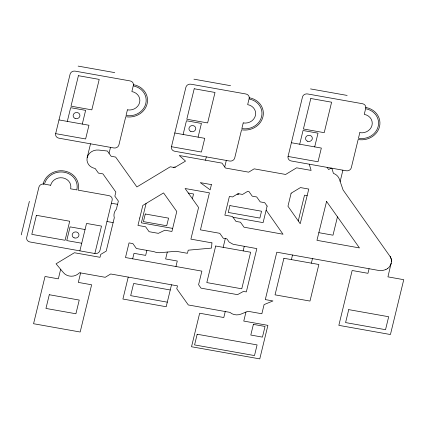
<?xml version="1.0" encoding="UTF-8"?>
<svg xmlns="http://www.w3.org/2000/svg" width="425" height="425" viewBox="0 0 425 425"><rect width="100%" height="100%" fill="white"/><g stroke="black" fill="none" stroke-linecap="round" stroke-linejoin="round"><path stroke-width="0.64" d="M391.467 261.805L387.94 276.866L403.75 279.682L390.437 334.533L338.837 325.353L352.15 270.497L367.965 273.312L369.075 268.727M391.467 261.8L391.505 261.359M21.25 234.866L29.383 201.344M55.664 133.636L70.088 74.21A4.271 3.873 -7.9 0 1 75.172 71.14L130.098 80.915A4.271 3.873 -7.9 0 1 133.338 85.468L133.519 84.703A17.935 16.267 -7.9 0 1 147.114 103.817A17.935 16.267 -7.9 0 1 125.757 116.705L118.915 144.893A4.271 3.873 -7.9 0 1 113.831 147.964L58.9 138.183A4.271 3.873 -7.9 0 1 55.664 133.636L85.627 138.97L88.953 125.253L58.995 119.924M67.315 121.401L70.646 107.69L85.622 110.357L82.296 124.068M87.199 157.526L90.525 143.815M60.658 269.328L58.342 278.853L45.029 276.484L33.564 323.723L80.171 332.015L91.63 284.782L78.317 282.407L80.617 272.919M79.879 250.862L86.535 223.433L101.511 226.1L94.855 253.528L29.941 241.974A4.271 3.873 -7.9 0 1 26.706 237.426L38.909 187.143A4.271 3.873 -7.9 0 1 43.993 184.073L43.164 183.924A17.935 16.267 -7.9 0 1 64.52 171.036A17.935 16.267 -7.9 0 1 78.115 190.145L108.912 195.627A4.271 3.873 -7.9 0 1 112.147 200.175L99.944 250.458A4.271 3.873 -7.9 0 1 94.855 253.528M109.05 153.335L110.5 147.369M128.233 277.105L122.91 299.035L166.186 306.738L171.509 284.803M132.669 258.82L134.008 253.321L145.658 255.393L146.875 250.378M146.088 203.463L141.387 222.843L172.667 228.406M171.466 146.705L185.89 87.279A4.271 3.873 -7.9 0 1 190.974 84.208L245.905 93.989A4.271 3.873 -7.9 0 1 249.14 98.536L249.326 97.777A17.935 16.267 -7.9 0 1 262.921 116.886A17.935 16.267 -7.9 0 1 241.559 129.774L234.717 157.962A4.271 3.873 -7.9 0 1 229.633 161.032L174.707 151.258A4.271 3.873 -7.9 0 1 171.466 146.705L201.429 152.038L204.754 138.327L174.797 132.993M183.117 134.475L186.447 120.758L201.429 123.425L198.098 137.137M167.307 252.052L165.628 258.952L177.283 261.024L175.95 266.517M192.382 198.746L193.54 193.975L188.328 193.046M205.525 160.193L206.327 156.883M224.719 166.961L226.302 160.438M223.178 247.345L225.303 238.584M238.855 193.784L238.696 194.443L237.155 194.167M225.25 311.536L223.794 317.523L199.66 313.225L191.526 346.752L259.771 358.897L267.904 325.375L243.769 321.077L245.958 312.062M243.148 250.904L244.253 246.346M267.128 206.077L263.107 222.631L233.038 217.276M288.06 156.448L302.483 97.017A4.271 3.873 -7.9 0 1 307.567 93.952L362.493 103.727A4.271 3.873 -7.9 0 1 365.734 108.274L365.914 107.514A17.935 16.267 -7.9 0 1 379.509 126.623A17.935 16.267 -7.9 0 1 358.153 139.512L351.31 167.705A4.271 3.873 -7.9 0 1 346.221 170.77L291.295 160.995A4.271 3.873 -7.9 0 1 288.06 156.448L318.022 161.776L321.348 148.065L291.385 142.731M299.71 144.213L303.036 130.502L318.017 133.163L314.691 146.88M298.26 220.942L304.523 195.149L307.153 195.617M291.401 259.606L292.517 255.021M311.376 263.165L312.481 258.602M340.154 181.464L342.895 170.181M337.461 216.83L333.003 235.19L318.851 232.672M391.26 263.176L390.639 264.908M390.628 264.924L389.034 267.261L387.584 268.552M387.573 268.563L385.889 269.572M175.371 167.099L185.528 161.107L179.26 155.518L221.993 163.126L225.489 168.04L248.673 172.167L254.166 168.852L285.627 174.452L296.613 167.822L311.127 170.409L309.235 164.188M331.102 168.082L328.652 169.559L327.107 167.37M385.879 269.583L382.043 270.64L379.052 270.512L276.803 252.195L265.301 299.593L272.94 300.953L264.084 304.598L261.864 313.762L247.876 311.275L241.118 314.054C237.453 315.584 232.916 315.026 229.904 312.364L188.317 304.964L176.773 288.74L177.475 285.866L110.702 273.982L105.209 277.297L79.475 272.717L79.252 272.972A10.248 9.297 -7.9 0 1 63.453 272.675L56.057 263.813L74.412 252.742L100.018 257.3L100.714 254.426L106.207 251.111L114.309 217.738C113.374 214.784 114.277 211.427 116.381 209.19L118.352 201.089L114.856 196.175L115.85 192.058L102.924 173.883L98.43 173.087L95.147 168.47L94.69 168.396A10.248 9.297 -7.9 0 1 87.067 158.18L87.263 157.277A10.248 9.297 -7.9 0 1 98.696 150.062L107.413 151.034L111.143 156.273L115.637 157.069L136.887 186.947L170.282 166.797L173.241 167.322L175.567 167.105M173.373 167.301L173.655 167.253M174.367 167.153L174.654 167.131M310.526 88.915L347.145 95.428M193.933 79.172L230.552 85.691M78.131 66.103L114.75 72.622M111.408 203.224L117.566 204.319M106.967 221.51L113.124 222.604M85.053 229.532L70.072 226.865L66.746 240.577L81.728 243.243M170.255 289.978L133.636 283.459L130.677 295.646L167.296 302.164M267.15 206.109L264.711 202.683L260.217 201.88L256.721 196.966L252.227 196.164L248.896 191.484L247.77 191.277L242.526 194.438L238.032 193.641L232.539 196.956L229.399 196.398L224.852 215.14L232.48 216.495L235.976 221.409L240.47 222.211L244.024 227.2L283.013 234.228L266.162 210.189M390.166 256.567L390.405 256.95L343.071 189.943L339.352 179.122A10.248 9.297 -7.9 0 0 333.434 173.4L331.835 168.21M390.416 256.971L391.356 259.521L391.505 261.338L391.494 260.892M390.618 257.375L390.819 257.778M390.979 258.214L391.133 258.634M391.244 259.085L391.356 259.516M391.42 259.983L391.478 260.419M211.937 242.882L211.517 248.104L188.217 250.182L187.457 253.311L176.019 251.271L159.699 252.726L156.708 252.593L153.797 251.611L136.383 248.508L132.887 243.594L129.035 242.909L125.487 257.539L201.886 271.134L198.587 284.718L201.03 288.15L237.517 294.647L243.467 291.412L246.325 291.922L256.838 248.609L233.081 244.269L229.117 242.043L226.897 238.871L223.268 238.223L219.773 233.309L200.441 229.867L209.424 192.838L185.098 188.509L198.581 207.464L190.899 239.137L211.937 242.882M36.412 215.31L31.79 234.356L65.078 240.279L69.705 221.234L36.412 215.31M78.407 75.692L71.012 106.165L91.821 109.868L99.216 79.395L78.407 75.692M49.284 294.727L45.953 308.438L75.916 313.772L79.241 300.061L49.284 294.727M127.42 109.847L126.05 115.483A16.564 15.029 -7.9 0 0 145.786 103.578A16.564 15.029 -7.9 0 0 133.227 85.924L131.856 91.561A10.248 9.297 -7.9 0 1 139.623 102.483A10.248 9.297 -7.9 0 1 127.42 109.847M139.767 217.998L137.966 225.425L145.6 226.785L149.095 231.699L158.355 233.346L164.879 230.217L171.923 231.471L176.773 211.485L163.567 192.918L142.816 205.44L139.767 217.998M145.27 213.993L143.422 221.616L166.722 225.76L168.576 218.142L145.27 213.993M194.214 88.761L186.814 119.234L207.623 122.937L215.018 92.464L194.214 88.761M211.422 184.609L210.152 189.837L200.292 182.633L211.422 184.609M243.222 122.915L241.857 128.557A16.564 15.029 -7.9 0 0 261.587 116.647A16.564 15.029 -7.9 0 0 249.029 98.993L247.663 104.63A10.248 9.297 -7.9 0 1 255.43 115.552A10.248 9.297 -7.9 0 1 243.222 122.915M215.688 246.011L206.81 282.582L241.767 288.803L250.638 252.232L215.688 246.011M197.168 334.241L194.576 344.909L254.501 355.576L257.088 344.909L197.168 334.241M229.909 205.594L228.246 212.452L259.872 218.078L261.534 211.225L229.909 205.594M253.385 324.381L250.798 335.043L262.448 337.121L265.041 326.453L253.385 324.381M310.803 98.499L303.408 128.977L324.211 132.68L331.612 102.202L310.803 98.499M291.12 193.21L287.959 206.242L300.209 223.72L308.773 189.061L300.448 187.579L291.12 193.21M283.911 258.273L275.039 294.844L309.99 301.065L318.867 264.493L283.911 258.273M359.816 132.658L358.445 138.295A16.564 15.029 -7.9 0 0 378.181 126.39A16.564 15.029 -7.9 0 0 365.622 108.736L364.252 114.373A10.248 9.297 -7.9 0 1 372.018 125.29A10.248 9.297 -7.9 0 1 359.816 132.658M348.734 309.628L345.589 322.58L385.533 329.688L388.678 316.737L348.734 309.628M326.57 201.434L316.96 240.322L359.454 247.929L326.57 201.434M50.655 185.258L44.492 184.163A16.564 15.029 -7.9 0 1 64.228 172.252A16.564 15.029 -7.9 0 1 76.787 189.906L70.624 188.812A10.248 9.297 -7.9 0 0 62.857 177.894A10.248 9.297 -7.9 0 0 50.655 185.258M190.873 131.479A3.416 3.097 -7.9 0 0 195.75 128.329A3.416 3.097 -7.9 0 0 190.421 126.129A3.416 3.097 -7.9 0 0 190.873 131.479M307.461 141.217A3.416 3.097 -7.9 0 0 312.338 138.067A3.416 3.097 -7.9 0 0 307.015 135.867A3.416 3.097 -7.9 0 0 307.461 141.217M75.066 118.41A3.416 3.097 -7.9 0 0 79.942 115.255A3.416 3.097 -7.9 0 0 74.619 113.061A3.416 3.097 -7.9 0 0 75.066 118.41M74.088 237.83A3.416 3.097 -7.9 0 0 78.965 234.674A3.416 3.097 -7.9 0 0 73.642 232.48A3.416 3.097 -7.9 0 0 74.088 237.83"/></g></svg>
